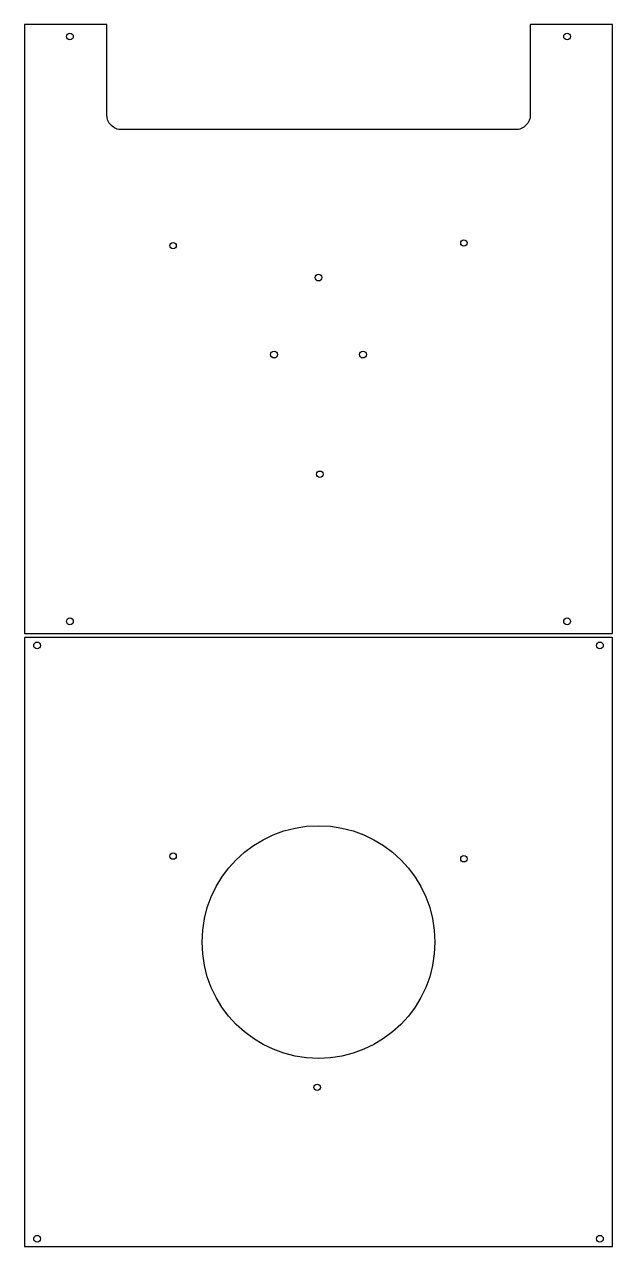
# Model space of a CAD drawing. Header units: millimetres. Extents: x -139 to 139, y -434 to 144.
import ezdxf

# ---------------------------------------------------------------- set-up
doc = ezdxf.new("R2010")
doc.units = ezdxf.units.MM
doc.layers.get('0').update_dxf_attribs({"linetype": 'CONTINUOUS'})

msp = doc.modelspace()

# ---------------------------------------------------------------- linework, layer by layer
for points in [[(-100.2, 143.9), (-138.7, 143.9, 0.414214), (-138.9, 143.7), (-138.9, -143.7, 0.414214), (-138.7, -143.9), (138.7, -143.9, 0.414214), (138.9, -143.7), (138.9, 143.7, 0.414214), (138.7, 143.9), (100.26, 143.9, 0.414214), (100.06, 143.7), (100.06, 101.18, -0.414214), (93.06, 94.18), (-93, 94.18, -0.414214), (-100, 101.18), (-100, 143.7, 0.414214)], [(138.7, -145.9), (-138.7, -145.9, 0.414214), (-138.9, -146.1), (-138.9, -433.5, 0.414214), (-138.7, -433.7), (138.7, -433.7, 0.414214), (138.9, -433.5), (138.9, -146.1, 0.414214)]]:
    msp.add_lwpolyline(points, format="xyb", close=True)
for centre, radius in [((-117.42, 138.21), 1.6), ((117.42, 138.21), 1.6), ((-68.66, 39.37), 1.5), ((68.66, 40.63), 1.5), ((0, 24.25), 1.6), ((-21, -12.12), 1.6), ((21, -12.12), 1.6), ((0.63, -68.66), 1.5), ((-117.42, -138.21), 1.6), ((117.42, -138.21), 1.6), ((-132.94, -149.6), 1.6), ((132.94, -149.6), 1.6), ((0, -289.8), 55), ((-68.66, -249.17), 1.5), ((68.66, -250.43), 1.5), ((-0.63, -358.46), 1.5), ((-132.94, -430), 1.6), ((132.94, -430), 1.6)]:
    msp.add_circle(centre, radius)

doc.saveas('drawing.dxf')
